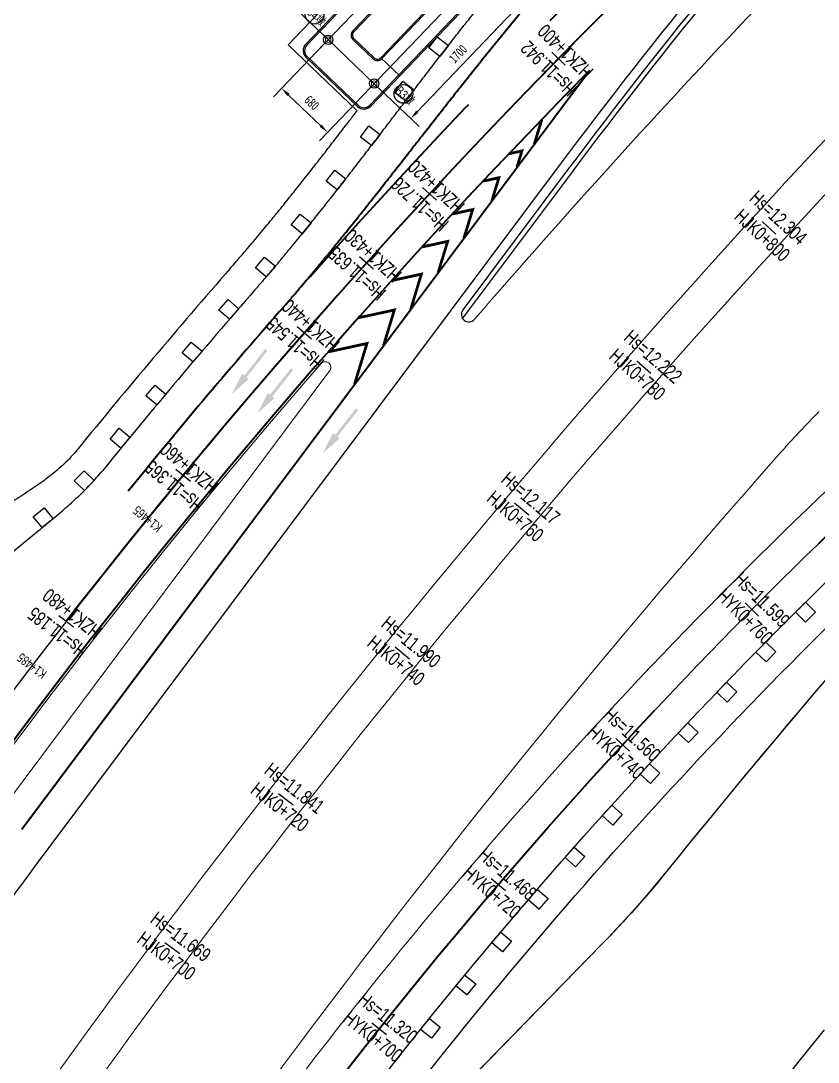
# Model space of a CAD drawing. Extents: x 0 to 558779, y 0 to 2762081.
# Drawn here: x 519460.5 to 519545.7, y 2757105.7 to 2757217.1 of the extents above; entities that cross this region are included whole.
import ezdxf
from ezdxf.enums import TextEntityAlignment as Align

# ---------------------------------------------------------------- set-up
doc = ezdxf.new("R2010")
doc.units = 0
doc.header["$LTSCALE"] = 20
doc.header["$PDMODE"] = 34
for name, pattern in [('ACAD_ISO03W100', [30, 12, -18]), ('CENTER', [2, 1.25, -0.25, 0.25, -0.25]), ('CENTER2', [28.575, 19.05, -3.175, 3.175, -3.175]), ('HIDDEN', [0.375, 0.25, -0.125])]:
    doc.linetypes.add(name, pattern=pattern)
for name, color, linetype in [('0JT-地面箭头', 255, 'Continuous'), ('B-标线', 8, 'Continuous'), ('DL-中心线', 10, 'Continuous'), ('DL-人行道边线', 1, 'Continuous'), ('DL-机非护栏', 190, 'FENCELINE1'), ('DL-树池', 110, 'Continuous'), ('DL-非机动车道边线', 6, 'Continuous'), ('L-洛秀互通匝道边线', 140, 'Continuous'), ('L-脊线', 222, 'Continuous'), ('L-辅路绿化带', 3, 'Continuous'), ('Pile-HZ（南）-海江大道左辅路', 7, 'Continuous'), ('QL-人行天桥', 230, 'Continuous'), ('RD-红线', 230, 'Continuous'), ('ta', 3, 'Continuous'), ('XW_HY-海江大道右辅路', 7, 'Continuous'), ('XW_HZ（南）-海江大道左辅路', 7, 'Continuous'), ('XW_辅助线', 7, 'Continuous'), ('YD-G2', 96, 'Continuous'), ('乌屿天桥', 1, 'Continuous'), ('桩号-HY-海江大道右辅路', 7, 'Continuous'), ('桩号-HZ（南）-海江大道左辅路', 7, 'Continuous'), ('桩号-海江大道（2000坐标）', 7, 'Continuous'), ('设计高-HY-海江大道右辅路', 7, 'Continuous'), ('设计高-HZ（南）-海江大道左辅路', 7, 'Continuous'), ('设计高-地面高-HY-海江大道右辅路', 7, 'Continuous'), ('设计高-地面高-HZ（南）-海江大道左辅路', 7, 'Continuous'), ('设计高-地面高-海江大道（2000坐标）', 7, 'Continuous'), ('设计高-海江大道（2000坐标）', 7, 'Continuous')]:
    doc.layers.add(name, color=color, linetype=linetype)
doc.layers.add('Fline', color=6, linetype='Continuous', lineweight=18)
doc.styles.add('FS', font='仿宋_GB2312.ttf', dxfattribs={"width": 0.75})
doc.styles.get("Standard").update_dxf_attribs({"font": 'fsdb_e.shx', "width": 0.7, "bigfont": 'hzdx.shx'})
doc.linetypes.add('FENCELINE1', pattern='A,6.35,-2.54,[133,ltypeshp.shx,S=2.54,R=0,X=-2.54,Y=0],-2.54,25.4', length=36.83)
doc.dimstyles.new('ISO-25', dxfattribs={"dimtxt": 2.5, "dimasz": 2.5, "dimexe": 1.25, "dimexo": 0.625, "dimtad": 1, "dimtxsty": 'Standard', "dimcen": 2.5, "dimadec": 0, "dimazin": 0, "dimtfac": 1, "dimtmove": 0, "dimatfit": 3, "dimfxl": 1, "dimarcsym": 0})

# ---------------------------------------------------------------- blocks, each defined once
blk = doc.blocks.new('shuchi02')
at = {"layer": 'DL-树池', "color": 3}
blk.add_lwpolyline([(-0.75, 0), (0.75, 0), (0.75, -1.5), (-0.75, -1.5)], close=True, dxfattribs=at)
blk = doc.blocks.new('shuchi01')
at = {"layer": 'DL-树池', "color": 3}
blk.add_lwpolyline([(-0.75, 1.5), (0.75, 1.5), (0.75, 0), (-0.75, 0)], close=True, dxfattribs=at)
blk = doc.blocks.new('*D320')
at = {"color": 0, "lineweight": -2, "transparency": 16777216}
for p, q in [((-58.5, 8.88), (-62.18, 12.41)), ((-72.34, -0.02), (-61.97, 10.82)), ((-70.25, -3.4), (-73.93, 0.12))]:
    blk.add_line(p, q, dxfattribs=at)
at = {"color": 0, "transparency": 16777216}
for points in [[(-62.09, 10.94), (-61.85, 10.71), (-61.28, 11.54)], [(-72.46, 0.09), (-72.22, -0.14), (-73.03, -0.75)]]:
    blk.add_solid(points, dxfattribs=at)
at = {"layer": 'DEFPOINTS', "color": 0, "transparency": 16777216}
for p in [(-61.28, 11.54), (-58.05, 8.45), (-69.79, -3.84)]:
    blk.add_point(p, dxfattribs=at)
at = {"color": 0, "transparency": 16777216, "insert": (-67.97, 6.18), "char_height": 1, "attachment_point": 5, "rotation": 46.2917, "style": 'FS'}
blk.add_mtext('1700', dxfattribs=at)
blk = doc.blocks.new('*D322')
at = {"color": 0, "lineweight": -2, "transparency": 16777216}
for p, q in [((-70.23, -4.29), (-75.63, -9.95)), ((-74.05, -9.73), (-70.58, -13.05)), ((-65.31, -8.99), (-70.72, -14.65))]:
    blk.add_line(p, q, dxfattribs=at)
at = {"color": 0, "transparency": 16777216}
for points in [[(-73.93, -9.61), (-74.16, -9.86), (-74.77, -9.04)], [(-70.46, -12.93), (-70.69, -13.17), (-69.86, -13.74)]]:
    blk.add_solid(points, dxfattribs=at)
at = {"layer": 'DEFPOINTS', "color": 0, "transparency": 16777216}
for p in [(-69.79, -3.84), (-64.88, -8.54), (-69.86, -13.74)]:
    blk.add_point(p, dxfattribs=at)
at = {"color": 0, "transparency": 16777216, "insert": (-71.54, -10.58), "char_height": 1, "attachment_point": 5, "rotation": 316.2917, "style": 'FS'}
blk.add_mtext('680', dxfattribs=at)
blk = doc.blocks.new('*D323')
at = {"color": 0, "lineweight": -2, "transparency": 16777216}
for p, q in [((-52.68, 3.32), (-48.32, -0.84)), ((-60.28, -11.55), (-49.92, -0.7)), ((-64.43, -8.97), (-60.07, -13.13))]:
    blk.add_line(p, q, dxfattribs=at)
at = {"color": 0, "transparency": 16777216}
for points in [[(-50.04, -0.59), (-49.8, -0.82), (-49.22, 0.02)], [(-60.4, -11.43), (-60.16, -11.66), (-60.97, -12.27)]]:
    blk.add_solid(points, dxfattribs=at)
at = {"layer": 'DEFPOINTS', "color": 0, "transparency": 16777216}
for p in [(-53.13, 3.75), (-49.22, 0.02), (-64.88, -8.54)]:
    blk.add_point(p, dxfattribs=at)
at = {"color": 0, "transparency": 16777216, "insert": (-55.91, -5.35), "char_height": 1, "attachment_point": 5, "rotation": 46.2917, "style": 'FS'}
blk.add_mtext('1700', dxfattribs=at)
blk = doc.blocks.new('洛秀天桥1')
for centre in [(-71.23823, -1.1623), (-61.75598, -9.62682)]:
    blk.add_circle(centre, 1)
at = {"layer": 'Fline', "color": 2}
for centre in [(-69.79371, -3.83678), (-64.87821, -8.53549)]:
    blk.add_ellipse(centre, major_axis=(-0.21213, 0.21213), ratio=0.999999999, start_param=3.16413788, end_param=9.447323187, dxfattribs=at)
at = {"layer": '乌屿天桥', "color": 2, "linetype": 'CENTER2', "ltscale": 20}
for p, q in [((-66.95117, -10.7041), (-20.39558, 37.9995)), ((-71.86667, -6.00539), (-37.35396, 30.09968))]:
    blk.add_line(p, q, dxfattribs=at)
at = {"layer": '乌屿天桥'}
for p, q in [((-72.1877, -4.31514), (-38.36598, 31.06706)), ((-67.05423, -2.997), (-36.34195, 29.1323)), ((-64.16276, -5.76094), (-32.17008, 27.70783)), ((-30.14605, 25.77307), (-65.24817, -10.94861)), ((-67.03829, -3.70392), (-64.86968, -5.77688)), ((-72.15581, -5.72899), (-66.66202, -10.98049))]:
    blk.add_line(p, q, dxfattribs=at)
at = {"layer": '乌屿天桥', "color": 4}
for p, q in [((-72.07926, -4.41879), (-38.25755, 30.96341)), ((-67.16266, -2.89335), (-36.45038, 29.23595)), ((-64.05433, -5.86459), (-32.06165, 27.60418)), ((-65.3566, -10.84496), (-30.15083, 25.98514)), ((-67.14193, -3.81235), (-64.97333, -5.88531)), ((-72.05217, -5.62056), (-66.55837, -10.87206)), ((-64.16276, -5.76094), (-62.13873, -7.69571))]:
    blk.add_line(p, q, dxfattribs=at)
at = {"layer": '乌屿天桥', "color": 2, "linetype": 'CENTER2', "ltscale": 10}
blk.add_line((-70.80572, -2.8694), (-63.86619, -9.50287), dxfattribs=at)
at = {"layer": '乌屿天桥'}
for centre, major_axis, start_param, end_param in [((-69.79371, -3.83678), (-0.35355, 0.35355), 3.16413788, 9.447323187), ((-66.69279, -3.34249), (-0.35355, 0.35355), 0.022545226, 1.593341553), ((-71.46483, -5.00613), (-0.70711, 0.70711), 0.022545226, 1.593341553), ((-64.52419, -5.41545), (-0.35355, 0.35355), 1.593341553, 3.16413788), ((-64.87821, -8.53549), (-0.35355, 0.35355), 3.16413788, 9.447323187), ((-65.97103, -10.25762), (-0.70711, 0.70711), 1.593341553, 3.16413788)]:
    blk.add_ellipse(centre, major_axis=major_axis, ratio=0.999999999, start_param=start_param, end_param=end_param, dxfattribs=at)
at = {"layer": '乌屿天桥', "color": 4}
for centre, major_axis, start_param, end_param in [((-66.69279, -3.34249), (-0.45962, 0.45962), 0.022545226, 1.593341553), ((-71.46483, -5.00613), (-0.60104, 0.60104), 0.022545226, 1.593341553), ((-64.52419, -5.41545), (-0.45962, 0.45962), 1.593341553, 3.16413788), ((-65.97103, -10.25762), (-0.60104, 0.60104), 1.593341553, 3.16413788)]:
    blk.add_ellipse(centre, major_axis=major_axis, ratio=0.999999999, start_param=start_param, end_param=end_param, dxfattribs=at)
at = {"layer": 'ta', "color": 3, "ltscale": 10, "oblique": 360, "width": 0.75}
for s, p in [('B4墩', (-72.2193, -0.9625)), ('B3墩', (-62.73706, -9.42702))]:
    blk.add_text(s, height=1, rotation=316.2917463, dxfattribs=at).set_placement(p)
for p1, p2, distance, picture, middle in [((-69.79371, -3.83678), (-58.04694, 8.45196), 4.47392, '*D320', (-67.9676, 6.17637)), ((-64.87821, -8.53549), (-53.13144, 3.75326), -5.40428, '*D323', (-55.91147, -5.34805)), ((-69.79371, -3.83678), (-64.87821, -8.53549), -7.2035, '*D322', (-71.53612, -10.58009))]:
    dim = blk.add_aligned_dim(p1=p1, p2=p2, distance=distance, dimstyle='ISO-25', override={"dimtxt": 1, "dimasz": 1, "dimlfac": 100, "dimfxl": 30, "dimarcsym": 2})
    dim.commit()
    dim.dimension.update_dxf_attribs({"geometry": picture, "text_midpoint": middle})

msp = doc.modelspace()

# ---------------------------------------------------------------- hatches: boundary and pattern name
at = {"layer": '0JT-地面箭头', "linetype": 'ACAD_ISO03W100'}
for points in [[(519482.995, 2757177.19), (519484.829, 2757178.802), (519484.592, 2757178.987), (519486.811, 2757181.822), (519486.575, 2757182.007), (519484.356, 2757179.172), (519484.12, 2757179.357)], [(519485.741, 2757175.127), (519487.574, 2757176.74), (519487.338, 2757176.925), (519489.557, 2757179.76), (519489.32, 2757179.945), (519487.102, 2757177.11), (519486.865, 2757177.295)], [(519492.703, 2757170.852), (519494.537, 2757172.465), (519494.3, 2757172.65), (519496.519, 2757175.485), (519496.283, 2757175.669), (519494.064, 2757172.835), (519493.828, 2757173.019)]]:
    msp.add_hatch(color=256, dxfattribs=at).paths.add_polyline_path(points)

# ---------------------------------------------------------------- linework, layer by layer
at = {"layer": 'B-标线', "lineweight": 35}
msp.add_line((519460.556, 2757130.659), (519521.22, 2757211.787), dxfattribs=at)
at = {"layer": 'B-标线', "linetype": 'HIDDEN', "lineweight": 35, "ltscale": 5, "flags": 128}
msp.add_lwpolyline([(519532.129, 2757227.151, 0.0893352), (519386.768, 2757026.023), (519356.074, 2756962.094, 0.021525), (519321.436, 2756881.202)], format="xyb", dxfattribs=at)
at = {"layer": 'B-标线', "lineweight": 35, "flags": 128}
msp.add_lwpolyline([(519521.22, 2757211.787, 0.0826418), (519389.698, 2757024.616), (519359.004, 2756960.688, 0.021525), (519324.476, 2756880.052)], format="xyb", dxfattribs=at)
at = {"layer": 'B-标线', "lineweight": 35, "const_width": 0.3, "flags": 128}
for points in [[(519516.138, 2757206.569), (519515.328, 2757203.907)], [(519512.621, 2757202.893), (519514.012, 2757203.195), (519513.475, 2757201.429)], [(519509.848, 2757199.957), (519511.549, 2757200.326), (519510.793, 2757197.842)], [(519506.581, 2757196.453), (519508.747, 2757196.923), (519507.814, 2757193.859)], [(519503.337, 2757192.925), (519506.074, 2757193.52), (519505.054, 2757190.168)], [(519500.071, 2757189.325), (519503.268, 2757190.019), (519502.119, 2757186.242)], [(519496.515, 2757185.346), (519500.38, 2757186.185), (519499.216, 2757182.36)], [(519493.306, 2757181.702), (519497.451, 2757182.602), (519496.115, 2757178.213)]]:
    msp.add_lwpolyline(points, dxfattribs=at)
at = {"layer": 'B-标线', "linetype": 'HIDDEN', "lineweight": 35, "ltscale": 5}
msp.add_arc((520017.804, 2756723.049), 703.5, 133.352173, 138.844494, dxfattribs=at)
at = {"layer": 'DL-中心线', "linetype": 'CENTER', "lineweight": 35, "ltscale": 5, "flags": 128}
for points in [[(519363.527, 2756865.285, -0.0640305), (519480.744, 2757085.351, -0.0528813), (519557.501, 2757172.344), (519677.841, 2757282.704, 0.0308215), (519737.675, 2757344.78, -0.0161286), (519785.39, 2757397.285, 0.1076188), (519897.596, 2757578.067), (519932.402, 2757676.128, -0.0149276), (519945.386, 2757709.511, -0.0002025), (519945.577, 2757709.961, -0.0004051), (519945.969, 2757710.882, -0.0004051), (519946.374, 2757711.83, -0.0004051), (519946.794, 2757712.809, -0.0004051), (519947.231, 2757713.821, -0.0004051), (519947.686, 2757714.871, -0.0004051), (519948.161, 2757715.963, -0.0004051), (519948.66, 2757717.103, -0.0004051), (519949.184, 2757718.298, -0.0004051), (519949.739, 2757719.556, -0.0004051), (519950.33, 2757720.89, -0.0004051), (519950.964, 2757722.315, -0.0004051), (519951.652, 2757723.854, -0.0004051), (519952.408, 2757725.539, -0.0003826), (519953.207, 2757727.312, -0.0003376), (519954.009, 2757729.084, -0.0002926), (519954.812, 2757730.854, -0.0002476), (519955.618, 2757732.624, -0.0002025), (519956.425, 2757734.393, -0.0001575), (519957.234, 2757736.161, -0.0001125), (519958.043, 2757737.929, -0.0000675), (519958.853, 2757739.697, -0.0000225), (519959.664, 2757741.464, 0.0000375), (519960.474, 2757743.232, 0.0001125), (519961.284, 2757745, 0.0001875), (519962.093, 2757746.768, 0.0002626), (519962.9, 2757748.537, 0.0003376), (519963.705, 2757750.307, 0.0004126), (519964.508, 2757752.078, 0.0004876), (519965.307, 2757753.85, 0.0005626), (519966.102, 2757755.625, 0.0006376), (519966.894, 2757757.401, 0.0006752), (519967.641, 2757759.09, 0.0006752), (519968.318, 2757760.633, 0.0006752), (519968.942, 2757762.063, 0.0006752), (519969.521, 2757763.402, 0.0006752), (519970.064, 2757764.666, 0.0006752), (519970.575, 2757765.866, 0.0006752), (519971.06, 2757767.012, 0.0006752), (519971.521, 2757768.11, 0.0006752), (519971.961, 2757769.166, 0.0006752), (519972.383, 2757770.185, 0.0006752), (519972.787, 2757771.171, 0.0006752), (519973.176, 2757772.126, 0.0006752), (519973.551, 2757773.054, 0.0003376), (519973.734, 2757773.508, 0.0402701), (519990.889, 2757828.803, 0.0003376), (519990.996, 2757829.281, 0.0006752), (519991.212, 2757830.257, 0.0006752), (519991.432, 2757831.265, 0.0006752), (519991.656, 2757832.306, 0.0006752), (519991.885, 2757833.385, 0.0006752), (519992.12, 2757834.505, 0.0006752), (519992.362, 2757835.671, 0.0006752), (519992.611, 2757836.89, 0.0006752), (519992.868, 2757838.169, 0.0006752), (519993.136, 2757839.518, 0.0006752), (519993.416, 2757840.95, 0.0006752), (519993.712, 2757842.482, 0.0006752), (519994.027, 2757844.137, 0.0006752), (519994.367, 2757845.953, 0.0006376), (519994.72, 2757847.865, 0.0005626), (519995.068, 2757849.778, 0.0004876), (519995.413, 2757851.691, 0.0004126), (519995.754, 2757853.606, 0.0003376), (519996.092, 2757855.521, 0.0002626), (519996.428, 2757857.436, 0.0001875), (519996.762, 2757859.351, 0.0001125), (519997.095, 2757861.267, 0.0000375), (519997.427, 2757863.183, -0.0000225), (519997.759, 2757865.099, -0.0000675), (519998.092, 2757867.015, -0.0001125), (519998.425, 2757868.93, -0.0001575), (519998.76, 2757870.846, -0.0002025), (519999.096, 2757872.761, -0.0002476), (519999.433, 2757874.676, -0.0002926), (519999.773, 2757876.59, -0.0003376), (520000.115, 2757878.505, -0.0003826), (520000.459, 2757880.418, -0.0004051), (520000.79, 2757882.235, -0.0004051), (520001.094, 2757883.893, -0.0004051), (520001.378, 2757885.427, -0.0004051), (520001.646, 2757886.861, -0.0004051), (520001.901, 2757888.213, -0.0004051), (520002.144, 2757889.495, -0.0004051), (520002.379, 2757890.716, -0.0004051), (520002.605, 2757891.886, -0.0004051), (520002.824, 2757893.009, -0.0004051), (520003.037, 2757894.091, -0.0004051), (520003.245, 2757895.135, -0.0004051), (520003.447, 2757896.147, -0.0004051), (520003.645, 2757897.127, -0.0002025), (520003.743, 2757897.607, -0.0205644), (520015.566, 2757945.503), (520034.389, 2758010.197, -0.0139815), (520060.063, 2758090.044), (520086.942, 2758166.257, 0.0147938), (520122.979, 2758278.961, -0.0147938), (520159.016, 2758391.664), (520173.526, 2758432.806)], [(520012.027, 2758114.695), (519858.74, 2757680.06, -0.0468929), (519782.129, 2757514.234, -0.0431203), (519717.282, 2757421.979, 0.012242), (519692.824, 2757391.385, -0.0410864), (519618.913, 2757309.132), (519537.267, 2757232.052, 0.0918922), (519386.768, 2757026.023), (519356.074, 2756962.094, 0.021525), (519321.436, 2756881.202)]]:
    msp.add_lwpolyline(points, format="xyb", dxfattribs=at)
at = {"layer": 'DL-人行道边线', "flags": 128}
for points in [[(519552.399, 2757280.822), (519489.036, 2757214.535)], [(519489.036, 2757214.535), (519496.401, 2757207.495)]]:
    msp.add_lwpolyline(points, dxfattribs=at)
for points in [[(519482.85, 2757190.632, 0.0026585), (519484.178, 2757192.168, 0.0024244), (519485.49, 2757193.718, 0.0021894), (519486.789, 2757195.28, 0.001954), (519488.075, 2757196.853, 0.0017184), (519489.35, 2757198.437, 0.001483), (519490.616, 2757200.03, 0.0012481), (519491.874, 2757201.632, 0.0010137), (519493.127, 2757203.24, 0.0007801), (519494.374, 2757204.854, 0.0005472), (519495.618, 2757206.472, 0.0001986), (519496.401, 2757207.495, 0.0001986)], [(519482.85, 2757190.632, 0.0089288), (519466.495, 2757171.233, 0.0089288)], [(519466.495, 2757171.233, -0.0323731), (519465.108, 2757169.744, -0.0242378), (519463.538, 2757168.401, -0.0163857), (519461.83, 2757167.165, -0.0091637), (519460.031, 2757165.998, -0.0024561), (519458.187, 2757164.861, 0.0040486), (519456.345, 2757163.717, 0.0107114), (519454.552, 2757162.529, 0.0178444), (519452.856, 2757161.261, 0.025573), (519451.305, 2757159.877, 0.0335857), (519449.949, 2757158.342)], [(519445.711, 2757018.971, -0.0191885), (519486.452, 2757081.299, -0.0453256), (519550.334, 2757155.94, -0.0453256)]]:
    msp.add_lwpolyline(points, format="xyb", dxfattribs=at)
at = {"layer": 'DL-机非护栏', "lineweight": 35, "ltscale": 0.2, "flags": 128}
for points in [[(519488.12, 2757186.026, 0.0022914), (519489.436, 2757187.545, 0.002083), (519490.739, 2757189.077, 0.001874), (519492.03, 2757190.619, 0.0016646), (519493.31, 2757192.17, 0.0014551), (519494.582, 2757193.731, 0.0012458), (519495.845, 2757195.299, 0.0010367), (519497.103, 2757196.874, 0.0008281), (519498.355, 2757198.455, 0.00062), (519499.603, 2757200.04, 0.0004124), (519500.849, 2757201.629, 0.0002054), (519502.094, 2757203.22, -0.0000011), (519503.339, 2757204.813, -0.0002071), (519504.585, 2757206.406, -0.0004127), (519505.833, 2757207.998, -0.0006179), (519507.085, 2757209.588, -0.0008229), (519508.342, 2757211.174, -0.0010277), (519509.605, 2757212.757, -0.0012324), (519510.876, 2757214.334, -0.0014372), (519512.154, 2757215.904, -0.001642), (519513.443, 2757217.466, -0.0018471), (519514.742, 2757219.019, -0.0020524), (519516.053, 2757220.561, -0.002258), (519517.377, 2757222.092, -0.002464), (519518.715, 2757223.61, -0.0026703), (519520.068, 2757225.113, -0.0028768), (519521.438, 2757226.601, -0.0030836), (519522.824, 2757228.073, -0.0032905), (519524.229, 2757229.526, -0.0034974), (519525.654, 2757230.96, -0.0037041), (519527.098, 2757232.372)], [(519488.12, 2757186.026, 0.0089288), (519471.927, 2757166.817, 0.0089288)]]:
    msp.add_lwpolyline(points, format="xyb", dxfattribs=at)
at = {"layer": 'DL-非机动车道边线', "flags": 128}
for points in [[(519485.485, 2757188.329, 0.0026752), (519486.806, 2757189.857, 0.00244), (519488.112, 2757191.399, 0.0022038), (519489.404, 2757192.954, 0.0019671), (519490.683, 2757194.52, 0.0017304), (519491.952, 2757196.096, 0.0014938), (519493.212, 2757197.682, 0.0012577), (519494.463, 2757199.276, 0.0010222), (519495.708, 2757200.877, 0.0007873), (519496.949, 2757202.484, 0.0005533), (519498.186, 2757204.095, 0.00032), (519499.421, 2757205.709, 0.0000874), (519500.655, 2757207.326, -0.0001445), (519501.891, 2757208.943, -0.0003759), (519503.129, 2757210.559, -0.0006067), (519504.37, 2757212.174, -0.0008373), (519505.616, 2757213.786, -0.0010676), (519506.869, 2757215.393, -0.0012979), (519508.13, 2757216.995, -0.0015282), (519509.399, 2757218.589, -0.0017587)], [(519442.71, 2757020.772, -0.0191885), (519483.598, 2757083.325, -0.0528813), (519559.866, 2757169.765), (519612.515, 2757218.047)], [(519485.485, 2757188.329, 0.0089288), (519469.211, 2757169.025, 0.0089288)], [(519454.314, 2757154.996, -0.0206473), (519455.617, 2757156.553, -0.0160619), (519457.038, 2757158.018, -0.0115357), (519458.548, 2757159.412, -0.0071454), (519460.118, 2757160.756, -0.0028674), (519461.719, 2757162.072, 0.0013745), (519463.323, 2757163.383, 0.0056719), (519464.902, 2757164.711, 0.0100983), (519466.428, 2757166.078, 0.0146705), (519467.874, 2757167.509, 0.0192982), (519469.211, 2757169.025)]]:
    msp.add_lwpolyline(points, format="xyb", dxfattribs=at)
at = {"layer": 'L-洛秀互通匝道边线', "flags": 128}
for points in [[(519519.296, 2757200.865), (519507.655, 2757185.296)], [(519518.896, 2757201.164), (519507.698, 2757186.189)]]:
    msp.add_lwpolyline(points, dxfattribs=at)
at = {"layer": 'L-洛秀互通匝道边线'}
for radius in [599, 598.5]:
    msp.add_arc((519998.613, 2756842.455), radius, 133.352173, 143.212677, dxfattribs=at)
at = {"layer": 'L-脊线'}
msp.add_arc((520017.804, 2756723.049), 700, 137.756398, 138.950204, dxfattribs=at)
at = {"layer": 'L-辅路绿化带', "lineweight": 0, "flags": 128}
for points in [[(519375.907, 2756956.026, -0.0968453), (519606.732, 2757263.593, 0.1251069), (519879.487, 2757672.743), (520150.421, 2758440.955)], [(519379.531, 2756954.334, -0.0968312), (519609.412, 2757260.623, 0.1251069), (519883.259, 2757671.413), (520154.193, 2758439.624)], [(519436.708, 2757024.374, -0.0191885), (519477.89, 2757087.377, -0.0528813), (519555.135, 2757174.924), (519675.475, 2757285.283, 0.0308215), (519735.01, 2757347.049, -0.0161286), (519782.877, 2757399.721, 0.1076188), (519894.298, 2757579.238)], [(519508.944, 2757185.187, -0.0219983), (519570.406, 2757250.171)], [(519492.546, 2757180.451, 0.0673102), (519389.923, 2757024.508), (519359.229, 2756960.579, 0.0117142), (519339.58, 2756917.07, 0.0117142)], [(519493.479, 2757179.697), (519458.154, 2757132.455, 0.0051321), (519445.745, 2757115.501)], [(519541.727, 2757171.019, -0.0044729), (519543.044, 2757172.479, -0.0042363), (519544.385, 2757173.917, -0.0039987), (519545.751, 2757175.333, -0.0037607)], [(519434.993, 2757025.404, -0.0460136), (519541.727, 2757171.019)]]:
    msp.add_lwpolyline(points, format="xyb", dxfattribs=at)
at = {"layer": 'L-辅路绿化带'}
msp.add_arc((519508.339, 2757185.71), 0.8, 143.21268, 319.11644, dxfattribs=at)
at = {"layer": 'L-辅路绿化带', "lineweight": 0}
msp.add_arc((519492.999, 2757180.057), 0.6, 323.21268, 138.9502, dxfattribs=at)
at = {"layer": 'RD-红线'}
msp.add_lwpolyline([(519571.756, 2757175.13, 0.0167518), (519529.569, 2757126.26, -0.0234152), (519522.55, 2757118.346), (519495.996, 2757091.086, 0.0394646), (519487.232, 2757080.54, 0.0475627), (519395.829, 2756920.702), (519393.729, 2756916.021)], format="xyb", dxfattribs=at)
at = {"layer": 'XW_HY-海江大道右辅路', "color": 2}
msp.add_arc((519929.237, 2756766.99), 550, 132.52283, 144.63105, dxfattribs=at)
msp.add_arc((519929.237, 2756766.99), 550, 132.52283, 144.63105, dxfattribs=at)
at = {"layer": 'XW_HZ（南）-海江大道左辅路', "color": 2}
msp.add_arc((520017.804, 2756723.049), 700, 133.352173, 154.35334, dxfattribs=at)
msp.add_arc((520017.804, 2756723.049), 700, 133.352173, 154.35334, dxfattribs=at)
at = {"layer": 'XW_辅助线', "color": 4}
msp.add_line((519518.095, 2757201.763), (519463.359, 2757128.563), dxfattribs=at)
msp.add_line((519518.095, 2757201.763), (519463.359, 2757128.563), dxfattribs=at)
at = {"layer": 'XW_辅助线', "color": 2}
for centre, radius, start, end in [((519998.613, 2756842.455), 600, 133.352173, 143.212677), ((519998.613, 2756842.455), 600, 133.352173, 143.212677), ((520277.838, 2756519.536), 1017, 143.212677, 144.388848), ((520277.838, 2756519.536), 1017, 143.212677, 144.388848)]:
    msp.add_arc(centre, radius, start, end, dxfattribs=at)
at = {"layer": 'YD-G2'}
for points in [[(519546.31, 2757146.459), (519545.656, 2757145.691), (519545.002, 2757144.922), (519544.35, 2757144.153), (519543.698, 2757143.382), (519543.047, 2757142.611), (519542.397, 2757141.84), (519541.748, 2757141.068), (519541.1, 2757140.295), (519540.452, 2757139.521), (519539.805, 2757138.747), (519539.159, 2757137.972), (519538.514, 2757137.196), (519537.87, 2757136.42), (519537.226, 2757135.643), (519536.583, 2757134.865), (519535.941, 2757134.086), (519535.3, 2757133.307), (519534.66, 2757132.528), (519534.02, 2757131.747), (519533.382, 2757130.966), (519532.744, 2757130.185), (519532.107, 2757129.402), (519531.471, 2757128.619), (519530.835, 2757127.835), (519530.201, 2757127.051), (519529.567, 2757126.266), (519528.899, 2757125.445), (519528.223, 2757124.631), (519527.54, 2757123.823), (519526.849, 2757123.022), (519526.15, 2757122.227), (519525.444, 2757121.438), (519524.731, 2757120.656), (519524.011, 2757119.881), (519523.283, 2757119.113), (519522.548, 2757118.352), (519495.994, 2757091.092)], [(519541.271, 2757102.845), (519543.791, 2757106.031), (519546.325, 2757109.206)]]:
    msp.add_lwpolyline(points, dxfattribs=at)
at = {"layer": '设计高-地面高-HY-海江大道右辅路'}
for p, q in [((519537.876, 2757154.852), (519539.296, 2757153.444)), ((519524.033, 2757140.368), (519525.504, 2757139.012)), ((519510.727, 2757125.389), (519512.246, 2757124.089)), ((519497.974, 2757109.937), (519499.539, 2757108.692))]:
    msp.add_line(p, q, dxfattribs=at)
at = {"layer": '设计高-地面高-HZ（南）-海江大道左辅路'}
for p, q in [((519518.64, 2757212.371), (519517.212, 2757213.771)), ((519504.865, 2757197.911), (519503.397, 2757199.27)), ((519498.134, 2757190.536), (519496.647, 2757191.873)), ((519491.509, 2757183.064), (519490.003, 2757184.38)), ((519478.582, 2757167.841), (519477.039, 2757169.114)), ((519466.095, 2757152.256), (519464.517, 2757153.484))]:
    msp.add_line(p, q, dxfattribs=at)
at = {"layer": '设计高-地面高-海江大道（2000坐标）'}
for p, q in [((519539.666, 2757195.63), (519541.141, 2757194.279)), ((519526.292, 2757180.732), (519527.794, 2757179.411)), ((519513.22, 2757165.57), (519514.747, 2757164.279)), ((519500.453, 2757150.149), (519502.006, 2757148.889)), ((519487.997, 2757134.476), (519489.575, 2757133.248)), ((519475.857, 2757118.558), (519477.459, 2757117.361))]:
    msp.add_line(p, q, dxfattribs=at)

# ---------------------------------------------------------------- block references
at = {"layer": 'DL-树池'}
for name, p, rotation in [('shuchi01', (519505.696, 2757213.889), 52.17321175331933), ('shuchi01', (519502.037, 2757209.134), 52.59581177756579), ('shuchi01', (519498.394, 2757204.367), 52.55817726861078), ('shuchi01', (519494.729, 2757199.617), 52.05423075488677), ('shuchi01', (519491.002, 2757194.914), 51.07660805178051), ('shuchi01', (519487.177, 2757190.292), 49.62022788635667), ('shuchi01', (519483.248, 2757185.757), 49.12072436272833), ('shuchi01', (519479.341, 2757181.204), 49.60696740202037), ('shuchi01', (519475.472, 2757176.618), 50.09321044131242), ('shuchi01', (519471.642, 2757171.999), 50.57945348060446), ('shuchi01', (519467.78, 2757167.41), 46.15412377891251), ('shuchi01', (519463.331, 2757163.389), 39.41444517702884), ('shuchi02', (519543.778, 2757154.396), 44.85563047671019), ('shuchi02', (519539.548, 2757150.141), 45.48467837624101), ('shuchi02', (519535.365, 2757145.839), 46.11372627577183), ('shuchi02', (519531.229, 2757141.492), 46.74277417530264), ('shuchi02', (519527.142, 2757137.1), 47.37182207483347), ('shuchi02', (519523.102, 2757132.663), 48.0008699743643), ('shuchi02', (519519.112, 2757128.182), 48.62991787389506), ('shuchi02', (519515.172, 2757123.658), 49.25896577342586), ('shuchi02', (519511.281, 2757119.091), 49.88801367295669), ('shuchi02', (519507.44, 2757114.481), 50.51706157248753), ('shuchi02', (519503.651, 2757109.829), 51.14610947201835)]:
    msp.add_blockref(name, p, dxfattribs=dict(at, rotation=rotation))
at = {"layer": 'QL-人行天桥', "color": 7}
msp.add_blockref('洛秀天桥1', (519563.098, 2757218.926), dxfattribs=at)

# ---------------------------------------------------------------- texts
at = {"layer": 'Pile-HZ（南）-海江大道左辅路', "width": 0.75}
for s, rotation, p in [('K1+465', 140.89077, (519474.012, 2757163.833)), ('K1+485', 142.52779, (519461.642, 2757148.119))]:
    msp.add_text(s, height=1, rotation=rotation, dxfattribs=at).set_placement(p, align=Align.MIDDLE_CENTER)
at = {"layer": '桩号-HY-海江大道右辅路', "width": 0.75}
for s, rotation, p in [('HYK0+760', 315.25724, (519538.375, 2757153.935)), ('HYK0+740', 317.34073, (519524.565, 2757139.469)), ('HYK0+720', 319.42421, (519511.291, 2757124.511)), ('HYK0+700', 321.50769, (519498.57, 2757109.08))]:
    msp.add_text(s, height=1.5, rotation=rotation, dxfattribs=at).set_placement(p, align=Align.TOP_CENTER)
at = {"layer": '桩号-HZ（南）-海江大道左辅路', "width": 0.75}
for s, rotation, p in [('HZK1+400', 135.57045, (519518.136, 2757213.285)), ('HZK1+420', 137.20747, (519504.335, 2757198.811)), ('HZK1+430', 138.02598, (519497.591, 2757191.427)), ('HZK1+440', 138.84449, (519490.953, 2757183.948)), ('HZK1+460', 140.48152, (519478.001, 2757168.709)), ('HZK1+480', 142.11854, (519465.49, 2757153.107))]:
    msp.add_text(s, height=1.5, rotation=rotation, dxfattribs=at).set_placement(p, align=Align.TOP_CENTER)
at = {"layer": '桩号-海江大道（2000坐标）', "width": 0.75}
for s, rotation, p in [('HJK0+800', 317.51335, (519540.201, 2757194.733)), ('HJK0+780', 318.65927, (519526.845, 2757179.846)), ('HJK0+760', 319.80519, (519513.79, 2757164.695)), ('HJK0+740', 320.9511, (519501.04, 2757149.286)), ('HJK0+720', 322.09702, (519488.602, 2757133.625)), ('HJK0+700', 323.24293, (519476.478, 2757117.719))]:
    msp.add_text(s, height=1.5, rotation=rotation, dxfattribs=at).set_placement(p, align=Align.TOP_CENTER)
at = {"layer": '设计高-HY-海江大道右辅路', "width": 0.75}
for s, rotation, p in [('Hs=11.599', 315.25724, (519538.797, 2757154.361)), ('Hs=11.560', 317.34073, (519524.972, 2757139.911)), ('Hs=11.468', 319.42421, (519511.681, 2757124.967)), ('Hs=11.320', 321.50769, (519498.943, 2757109.55))]:
    msp.add_text(s, height=1.5, rotation=rotation, dxfattribs=at).set_placement(p, align=Align.BOTTOM_CENTER)
at = {"layer": '设计高-HZ（南）-海江大道左辅路', "width": 0.75}
for s, rotation, p in [('Hs=11.942', 135.57045, (519517.716, 2757212.857)), ('Hs=11.726', 137.20747, (519503.927, 2757198.371)), ('Hs=11.635', 138.02598, (519497.19, 2757190.981)), ('Hs=11.545', 138.84449, (519490.558, 2757183.496)), ('Hs=11.365', 140.48152, (519477.62, 2757168.246)), ('Hs=11.185', 142.11854, (519465.122, 2757152.633))]:
    msp.add_text(s, height=1.5, rotation=rotation, dxfattribs=at).set_placement(p, align=Align.BOTTOM_CENTER)
at = {"layer": '设计高-海江大道（2000坐标）', "width": 0.75}
for s, rotation, p in [('Hs=12.304', 317.51335, (519540.606, 2757195.175)), ('Hs=12.222', 318.65927, (519527.241, 2757180.297)), ('Hs=12.117', 319.80519, (519514.177, 2757165.153)), ('Hs=11.990', 320.9511, (519501.418, 2757149.752)), ('Hs=11.841', 322.09702, (519488.97, 2757134.099)), ('Hs=11.669', 323.24293, (519476.837, 2757118.2))]:
    msp.add_text(s, height=1.5, rotation=rotation, dxfattribs=at).set_placement(p, align=Align.BOTTOM_CENTER)

doc.saveas('drawing.dxf')
